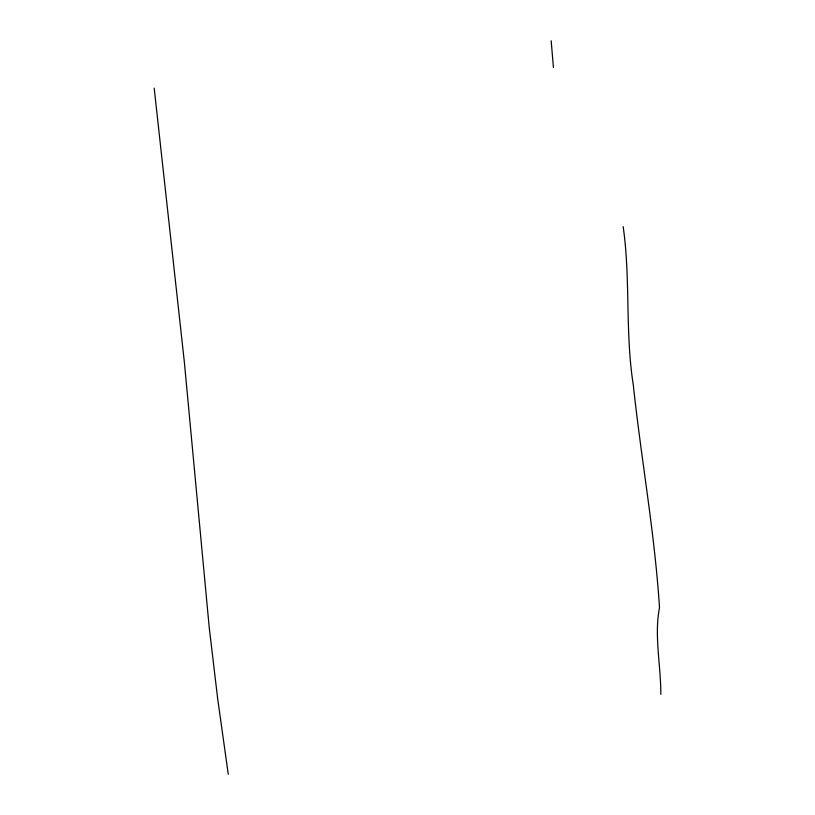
<?xml version="1.0" encoding="UTF-8"?>
<svg xmlns="http://www.w3.org/2000/svg" width="815" height="815" viewBox="0 0 815 815"><rect width="100%" height="100%" fill="white"/><g stroke="black" fill="none" stroke-linecap="round" stroke-linejoin="round"><path stroke-width="1.22" d="M228.261 774.25L217.666 698.669L209.211 627.387L184.353 362.033L154.188 88.152M623.159 226.621C630.678 279.036 625.003 332.337 633.265 384.731C641.201 459.059 654.69 532.939 659.498 607.521C654.027 635.904 660.955 665.631 660.812 694.319M551.164 40.75L553.436 67.523"/></g></svg>
